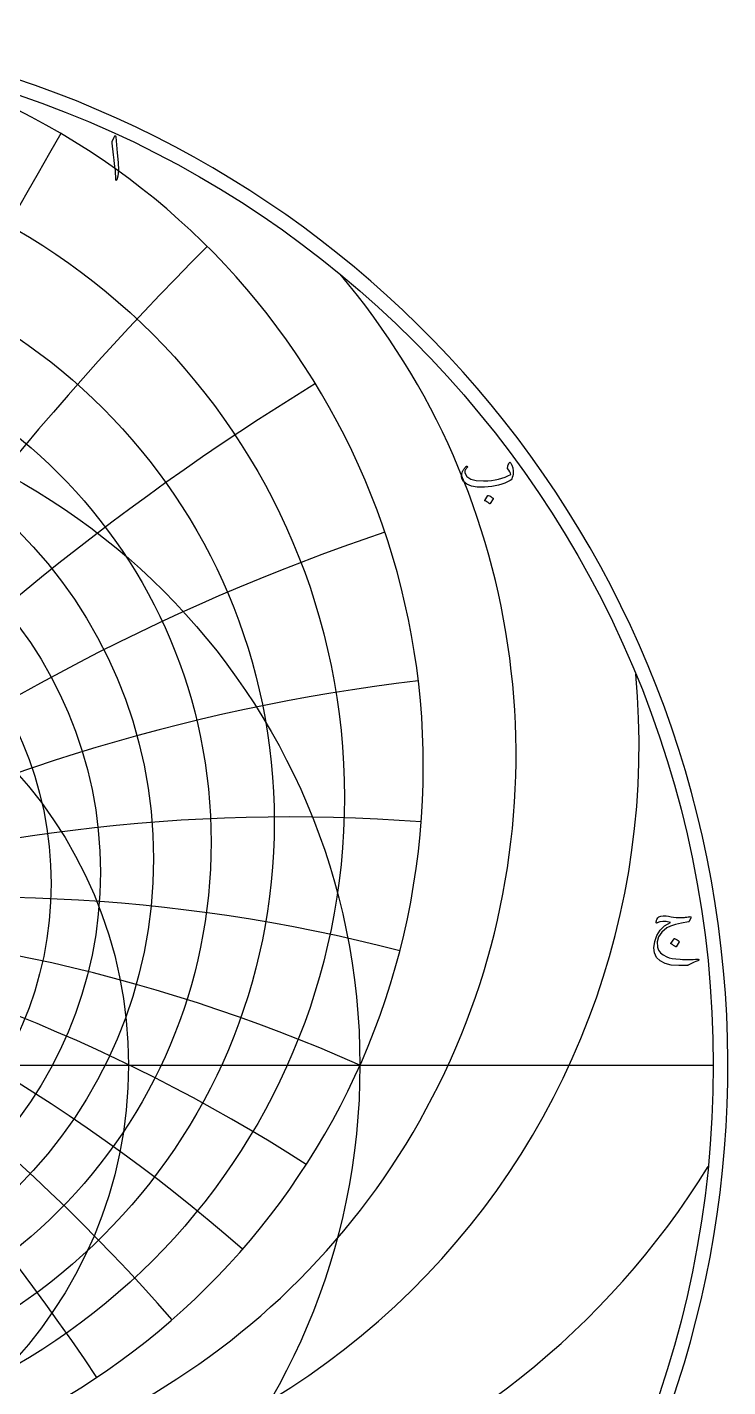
# Model space of a CAD drawing. Header units: millimetres. Extents: x -62 to 62, y -62 to 63.
# Drawn here: x 20 to 61.6, y -19.1 to 61.6 of the extents above; entities that cross this region are included whole.
import ezdxf

# ---------------------------------------------------------------- set-up
doc = ezdxf.new("R2010")
doc.units = ezdxf.units.MM
for name, color, linetype in [('CUT_OUTER', 1, 'Continuous'), ('ENGRAVE', 7, 'Continuous'), ('ENGRAVE_FINE', 8, 'Continuous'), ('TEXT', 5, 'Continuous')]:
    doc.layers.add(name, color=color, linetype=linetype)

msp = doc.modelspace()

# ---------------------------------------------------------------- linework, layer by layer
at = {"layer": 'CUT_OUTER'}
msp.add_arc((-0.0002, -0.0002), 61.6124, 137.460696, 87.802279, dxfattribs=at)
at = {"layer": 'ENGRAVE'}
msp.add_lwpolyline([(-60.75, 0), (60.75, 0)], dxfattribs=at)
for centre, radius in [((0, 0), 60.75), ((0, 15.8873), 38.8464), ((0, 14.4227), 34.6846), ((0, 13.2299), 30.935), ((0, 0), 39.7663), ((0, 12.2507), 27.5156), ((0, 11.4424), 24.3633), ((0, 10.7734), 21.4287), ((0, 0), 26.0306)]:
    msp.add_circle(centre, radius, dxfattribs=at)
for centre, radius, start, end in [((0, 17.7051), 43.5296, 105.921623, 74.078377), ((4.9355, 18.4195), 44.1021, 269.138469, 40.245154), ((10.9491, 18.9644), 45.3971, 260.45783, 5.343178), ((0, -89.3166), 97.7692, 66, 114), ((0, -89.3166), 97.7692, 66, 114), ((19.3672, 19.3672), 48.286, 249.644118, 328.308129)]:
    msp.add_arc(centre, radius, start, end, dxfattribs=at)
at = {"layer": 'ENGRAVE_FINE'}
for centre, radius, start, end in [((268.6186, -89.3166), 285.8579, 149.618595, 166.935244), ((268.6186, -89.3166), 285.8579, 149.618595, 166.935244), ((169.3412, -89.3166), 195.5384, 135.157367, 160.257798), ((169.3412, -89.3166), 195.5384, 135.157367, 160.257798), ((116.5168, -89.3166), 152.1018, 121.46179, 153.402708), ((116.5168, -89.3166), 152.1018, 121.46179, 153.402708), ((-82.0381, -89.3166), 127.6286, 33.695116, 71.360537), ((-82.0381, -89.3166), 127.6286, 33.695116, 71.360537), ((82.0381, -89.3166), 127.6286, 108.639463, 146.304884), ((82.0381, -89.3166), 127.6286, 108.639463, 146.304884), ((-56.4471, -89.3166), 112.8941, 41.105625, 83.276844), ((-56.4471, -89.3166), 112.8941, 41.105625, 83.276844), ((56.4471, -89.3166), 112.8941, 96.723156, 138.894375), ((56.4471, -89.3166), 112.8941, 96.723156, 138.894375), ((-35.5851, -89.3166), 104.0438, 48.904494, 94.311228), ((-35.5851, -89.3166), 104.0438, 48.904494, 94.311228), ((35.5851, -89.3166), 104.0438, 85.688772, 131.095506), ((35.5851, -89.3166), 104.0438, 85.688772, 131.095506), ((-17.2393, -89.3166), 99.2774, 57.173494, 104.525), ((-17.2393, -89.3166), 99.2774, 57.173494, 104.525), ((17.2393, -89.3166), 99.2774, 75.475, 122.826506), ((17.2393, -89.3166), 99.2774, 75.475, 122.826506)]:
    msp.add_arc(centre, radius, start, end, dxfattribs=at)
at = {"layer": 'TEXT'}
for points in [[(25.1734, 55.048), (25.21, 55.1189), (25.2395, 55.1438), (25.2618, 55.1228), (25.2769, 55.0557), (25.365, 54.1168), (25.4175, 53.5405), (25.4292, 53.0802), (25.4002, 52.7358), (25.3305, 52.5073), (25.3178, 52.4886), (25.3066, 52.4785), (25.2968, 52.4771), (25.2884, 52.4843), (25.2817, 52.4955), (25.2769, 52.5101), (25.274, 52.5281), (25.273, 52.5494), (25.273, 52.7154), (25.2654, 52.8914), (25.25, 53.0775), (25.2271, 53.2737), (25.222, 53.325), (25.2069, 53.4634), (25.1818, 53.689), (25.1466, 54.0018), (25.0623, 54.6955), (25.0603, 54.7324), (25.0623, 54.7664), (25.068, 54.7975), (25.0776, 54.8258)], [(48.7052, 35.735), (48.7309, 35.7027), (48.7545, 35.667), (48.7759, 35.6279), (48.7952, 35.5855), (48.8123, 35.54), (48.8273, 35.4916), (48.8401, 35.4404), (48.8508, 35.3863), (48.8647, 35.2775), (48.868, 35.1697), (48.8609, 35.0629), (48.8431, 34.957), (48.8163, 34.8627), (48.7818, 34.7865), (48.7397, 34.7285), (48.6898, 34.6888), (48.5318, 34.6052), (48.3641, 34.5307), (48.1869, 34.4653), (48, 34.409), (47.8036, 34.3623), (47.5976, 34.3257), (47.3821, 34.2991), (47.1569, 34.2826), (46.7349, 34.2869), (46.3886, 34.3458), (46.1179, 34.4593), (45.9229, 34.6275), (45.8429, 34.759), (45.8061, 34.9005), (45.8123, 35.0521), (45.8616, 35.2138), (45.8783, 35.2487), (45.8976, 35.2842), (45.9195, 35.3205), (45.944, 35.3575), (45.9712, 35.3952), (46.001, 35.4337), (46.0335, 35.4728), (46.0686, 35.5127), (46.0803, 35.524), (46.0925, 35.5309), (46.1052, 35.5336), (46.1184, 35.5319), (46.1273, 35.5285), (46.1347, 35.5223), (46.1407, 35.5132), (46.1452, 35.5012), (46.1474, 35.49), (46.1462, 35.4792), (46.1416, 35.4689), (46.1337, 35.4591), (46.1009, 35.42), (46.0714, 35.3795), (46.0453, 35.3376), (46.0226, 35.2943), (46.007, 35.2528), (45.9986, 35.2128), (45.9974, 35.1743), (46.0034, 35.1372), (46.1232, 34.9204), (46.3483, 34.7683), (46.6789, 34.6809), (47.1148, 34.6581), (47.3544, 34.6673), (47.5828, 34.6873), (47.7999, 34.7181), (48.0058, 34.7597), (48.2006, 34.812), (48.3847, 34.8751), (48.558, 34.949), (48.7205, 35.0337), (48.7047, 35.1127), (48.6688, 35.2004), (48.6127, 35.2967), (48.5365, 35.4016), (48.5342, 35.4116), (48.5346, 35.4303), (48.538, 35.4576), (48.5442, 35.4936), (48.5459, 35.4972), (48.5471, 35.5003), (48.5478, 35.5029), (48.548, 35.5051), (48.5605, 35.5539), (48.5787, 35.6085), (48.6027, 35.6689), (48.6324, 35.735), (48.6455, 35.7551), (48.6621, 35.7618), (48.6819, 35.7551), (48.7052, 35.735)], [(47.3677, 33.7844), (47.3725, 33.7892), (47.3792, 33.792), (47.3878, 33.793), (47.3984, 33.792), (47.4729, 33.7619), (47.543, 33.725), (47.6089, 33.6814), (47.6705, 33.6311), (47.6764, 33.6234), (47.6791, 33.6158), (47.6784, 33.6081), (47.6743, 33.6004), (47.4942, 33.3092), (47.4875, 33.3022), (47.4788, 33.3005), (47.4683, 33.3041), (47.4558, 33.313), (47.4451, 33.3207), (47.4281, 33.3322), (47.4048, 33.3475), (47.3754, 33.3667), (47.3392, 33.3896), (47.2959, 33.4165), (47.2453, 33.4471), (47.1876, 33.4816), (47.1799, 33.4874), (47.1761, 33.4931), (47.1761, 33.4989), (47.1799, 33.5046)], [(59.4106, 8.742), (59.3187, 8.535), (59.3103, 8.5214), (59.3005, 8.5111), (59.2892, 8.5041), (59.2765, 8.5005), (58.8514, 8.4335), (58.4957, 8.3511), (58.2095, 8.2533), (57.9927, 8.1403), (57.6887, 7.8924), (57.4935, 7.6201), (57.4071, 7.3233), (57.4294, 7.0021), (57.4969, 6.8282), (57.6114, 6.6744), (57.7728, 6.5408), (57.9812, 6.4273), (58.1275, 6.3765), (58.3098, 6.3353), (58.528, 6.3037), (58.7821, 6.2816), (58.9172, 6.2752), (59.0504, 6.2711), (59.1817, 6.2694), (59.311, 6.2701), (59.4379, 6.273), (59.562, 6.2778), (59.6832, 6.2845), (59.8015, 6.2931), (59.8293, 6.2951), (59.8513, 6.2931), (59.8676, 6.2874), (59.8782, 6.2778), (59.8839, 6.2661), (59.8858, 6.2539), (59.8839, 6.2412), (59.8782, 6.228), (59.874, 6.2209), (59.8691, 6.2151), (59.8634, 6.2104), (59.8571, 6.2069), (59.8503, 6.2039), (59.8432, 6.2007), (59.8359, 6.1972), (59.8283, 6.1935), (59.7179, 6.1583), (59.6204, 6.1216), (59.5359, 6.0836), (59.4643, 6.044), (59.4184, 6.0155), (59.3766, 5.9913), (59.3389, 5.9715), (59.3052, 5.9559), (59.2761, 5.9439), (59.2521, 5.9348), (59.233, 5.9286), (59.219, 5.9252), (58.695, 5.9058), (58.2495, 5.9434), (57.8825, 6.0381), (57.5941, 6.1897), (57.3858, 6.3976), (57.2626, 6.6572), (57.2248, 6.9686), (57.2722, 7.3317), (57.3977, 7.6974), (57.5941, 8.009), (57.8614, 8.2665), (58.1996, 8.4699), (57.9601, 8.5156), (57.7513, 8.5264), (57.5731, 8.5022), (57.4255, 8.443), (57.4126, 8.4382), (57.4006, 8.4354), (57.3896, 8.4344), (57.3795, 8.4354), (57.3711, 8.4385), (57.3652, 8.444), (57.3616, 8.4519), (57.3604, 8.4622), (57.3656, 8.5099), (57.3738, 8.557), (57.3848, 8.6038), (57.3987, 8.65), (57.4476, 8.7398), (57.5252, 8.8061), (57.6315, 8.849), (57.7666, 8.8684), (57.8521, 8.8677), (57.9592, 8.8579), (58.0878, 8.839), (58.238, 8.8109), (58.3929, 8.7829), (58.5359, 8.764), (58.6669, 8.7542), (58.786, 8.7534), (58.8432, 8.756), (58.9038, 8.7597), (58.9678, 8.7646), (59.0351, 8.7707), (59.1057, 8.7782), (59.1797, 8.7875), (59.2571, 8.7984), (59.3378, 8.8109), (59.384, 8.8124), (59.4116, 8.8014), (59.4204, 8.7779), (59.4106, 8.742)], [(58.4219, 7.5003), (58.4267, 7.5051), (58.4334, 7.508), (58.442, 7.5089), (58.4526, 7.508), (58.5271, 7.4778), (58.5972, 7.4409), (58.6631, 7.3973), (58.7247, 7.347), (58.7306, 7.3393), (58.7333, 7.3317), (58.7326, 7.324), (58.7285, 7.3164), (58.5484, 7.0251), (58.5417, 7.0182), (58.533, 7.0165), (58.5225, 7.0201), (58.51, 7.0289), (58.4993, 7.0366), (58.4823, 7.0481), (58.459, 7.0634), (58.4296, 7.0826), (58.3934, 7.1056), (58.3501, 7.1324), (58.2995, 7.1631), (58.2418, 7.1976), (58.2341, 7.2033), (58.2303, 7.209), (58.2303, 7.2148), (58.2341, 7.2205)]]:
    msp.add_lwpolyline(points, close=True, dxfattribs=at)

doc.saveas('drawing.dxf')
